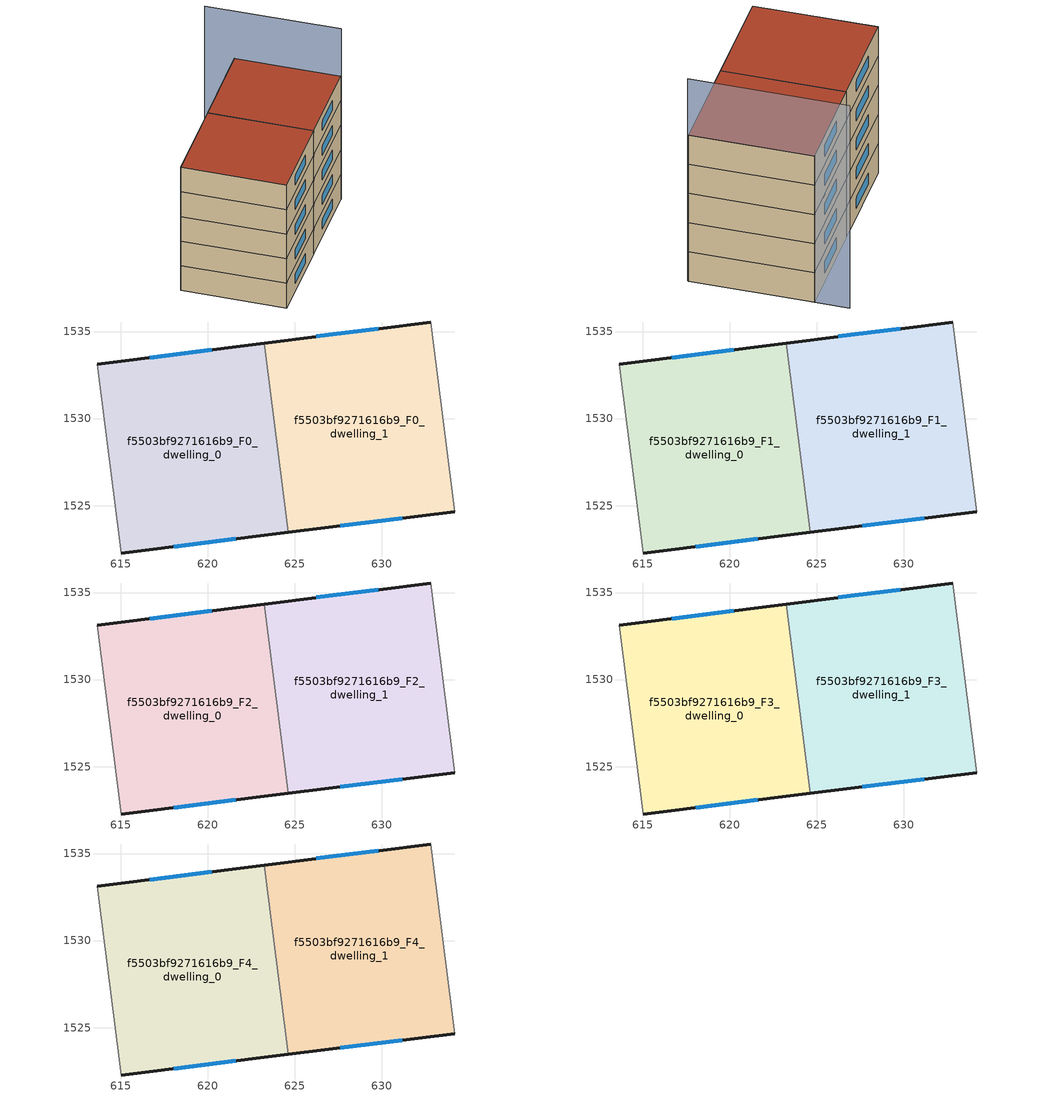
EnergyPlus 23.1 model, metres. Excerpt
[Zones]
f5503bf9271616b9_F0_dwelling_0
 floor ground (EU_floor_Construction): 623.24,1534.34 624.61,1523.47 615.03,1522.28 613.65,1533.12 z0
 wall outside (EU_wall_Construction): 615.03,1522.28 624.61,1523.47 / 623.24,1534.34 613.65,1533.12 z0:3
 wall adiabatic (EU_wall_Construction): 613.65,1533.12 615.03,1522.28 z0:3
 wall to f5503bf9271616b9_F0_dwelling_1 (EU_wall_Construction): 624.61,1523.47 623.24,1534.34 z0:3
 window (EU_Window_Construction): 618.03,1522.65 621.61,1523.1 / 620.23,1533.96 616.66,1533.51 z0.94:2.06
f5503bf9271616b9_F0_dwelling_1
 floor ground (EU_floor_Construction): 632.8,1535.55 634.18,1524.65 624.61,1523.47 623.24,1534.34 z0
 wall outside (EU_wall_Construction): 632.8,1535.55 623.24,1534.34 / 624.61,1523.47 634.18,1524.65 z0:3
 wall adiabatic (EU_wall_Construction): 634.18,1524.65 632.8,1535.55 z0:3
 window (EU_Window_Construction): 629.8,1535.17 626.23,1534.72 / 627.61,1523.84 631.18,1524.28 z0.94:2.06
f5503bf9271616b9_F1_dwelling_0
 floor to f5503bf9271616b9_F0_dwelling_0 (EU_floor_Construction): 623.24,1534.34 624.61,1523.47 615.03,1522.28 613.65,1533.12 z3
 wall outside (EU_wall_Construction): 615.03,1522.28 624.61,1523.47 / 623.24,1534.34 613.65,1533.12 z3:6
 wall adiabatic (EU_wall_Construction): 613.65,1533.12 615.03,1522.28 z3:6
 wall to f5503bf9271616b9_F1_dwelling_1 (EU_wall_Construction): 624.61,1523.47 623.24,1534.34 z3:6
 window (EU_Window_Construction): 618.03,1522.65 621.61,1523.1 / 620.23,1533.96 616.66,1533.51 z3.94:5.06
f5503bf9271616b9_F1_dwelling_1
 floor to f5503bf9271616b9_F0_dwelling_1 (EU_floor_Construction): 632.8,1535.55 634.17,1524.65 624.61,1523.47 623.24,1534.34 z3
 wall outside (EU_wall_Construction): 632.8,1535.55 623.24,1534.34 / 624.61,1523.47 634.18,1524.65 z3:6
 wall adiabatic (EU_wall_Construction): 634.18,1524.65 632.8,1535.55 z3:6
 window (EU_Window_Construction): 629.8,1535.17 626.23,1534.72 / 627.61,1523.84 631.18,1524.28 z3.94:5.06
f5503bf9271616b9_F2_dwelling_0
 floor to f5503bf9271616b9_F1_dwelling_0 (EU_floor_Construction): 623.24,1534.34 624.61,1523.47 615.03,1522.28 613.65,1533.12 z6
 wall outside (EU_wall_Construction): 615.03,1522.28 624.61,1523.47 / 623.24,1534.34 613.65,1533.12 z6:9
 wall adiabatic (EU_wall_Construction): 613.65,1533.12 615.03,1522.28 z6:9
 wall to f5503bf9271616b9_F2_dwelling_1 (EU_wall_Construction): 624.61,1523.47 623.24,1534.34 z6:9
 window (EU_Window_Construction): 618.03,1522.65 621.61,1523.1 / 620.23,1533.96 616.66,1533.51 z6.94:8.06
f5503bf9271616b9_F2_dwelling_1
 floor to f5503bf9271616b9_F1_dwelling_1 (EU_floor_Construction): 632.8,1535.55 634.17,1524.65 624.61,1523.47 623.24,1534.34 z6
 wall outside (EU_wall_Construction): 632.8,1535.55 623.24,1534.34 / 624.61,1523.47 634.18,1524.65 z6:9
 wall adiabatic (EU_wall_Construction): 634.18,1524.65 632.8,1535.55 z6:9
 window (EU_Window_Construction): 629.8,1535.17 626.23,1534.72 / 627.61,1523.84 631.18,1524.28 z6.94:8.06
f5503bf9271616b9_F3_dwelling_0
 floor to f5503bf9271616b9_F2_dwelling_0 (EU_floor_Construction): 623.24,1534.34 624.61,1523.47 615.03,1522.28 613.65,1533.12 z9
 wall outside (EU_wall_Construction): 615.03,1522.28 624.61,1523.47 / 623.24,1534.34 613.65,1533.12 z9:12
 wall adiabatic (EU_wall_Construction): 613.65,1533.12 615.03,1522.28 z9:12
 wall to f5503bf9271616b9_F3_dwelling_1 (EU_wall_Construction): 624.61,1523.47 623.24,1534.34 z9:12
 window (EU_Window_Construction): 618.03,1522.65 621.61,1523.1 / 620.23,1533.96 616.66,1533.51 z9.94:11.06
f5503bf9271616b9_F3_dwelling_1
 floor to f5503bf9271616b9_F2_dwelling_1 (EU_floor_Construction): 632.8,1535.55 634.17,1524.65 624.61,1523.47 623.24,1534.34 z9
 wall outside (EU_wall_Construction): 632.8,1535.55 623.24,1534.34 / 624.61,1523.47 634.18,1524.65 z9:12
 wall adiabatic (EU_wall_Construction): 634.18,1524.65 632.8,1535.55 z9:12
 window (EU_Window_Construction): 629.8,1535.17 626.23,1534.72 / 627.61,1523.84 631.18,1524.28 z9.94:11.06
f5503bf9271616b9_F4_dwelling_0
 floor to f5503bf9271616b9_F3_dwelling_0 (EU_floor_Construction): 623.24,1534.34 624.61,1523.47 615.03,1522.28 613.65,1533.12 z12
 wall outside (EU_wall_Construction): 615.03,1522.28 624.61,1523.47 / 623.24,1534.34 613.65,1533.12 z12:15
 wall adiabatic (EU_wall_Construction): 613.65,1533.12 615.03,1522.28 z12:15
 wall to f5503bf9271616b9_F4_dwelling_1 (EU_wall_Construction): 624.61,1523.47 623.24,1534.34 z12:15
 window (EU_Window_Construction): 618.03,1522.65 621.61,1523.1 / 620.23,1533.96 616.66,1533.51 z12.94:14.06
 roof outside (EU_roof_Construction): 624.61,1523.47 623.24,1534.34 613.65,1533.12 615.03,1522.28 z15
f5503bf9271616b9_F4_dwelling_1
 floor to f5503bf9271616b9_F3_dwelling_1 (EU_floor_Construction): 632.8,1535.55 634.17,1524.65 624.61,1523.47 623.24,1534.34 z12
 wall outside (EU_wall_Construction): 632.8,1535.55 623.24,1534.34 / 624.61,1523.47 634.18,1524.65 z12:15
 wall adiabatic (EU_wall_Construction): 634.18,1524.65 632.8,1535.55 z12:15
 window (EU_Window_Construction): 629.8,1535.17 626.23,1534.72 / 627.61,1523.84 631.18,1524.28 z12.94:14.06
 roof outside (EU_roof_Construction): 634.18,1524.65 632.8,1535.55 623.24,1534.34 624.61,1523.47 z15
shading: 634.17,1524.6 632.41,1538.57 z0:20.8
[Building]
EU S2 Campaign: North Axis=0; Terrain=City; Solar Distribution=FullExterior
[Site:Location]
Vienna: Latitude=48; Longitude=16.5; Time Zone=1; Elevation=183
[SizingPeriod:WeatherFileDays]
AnnualSizingPeriod: Begin Month=1; Begin Day of Month=1; End Month=12; End Day of Month=31; Day of Week for Start Day=Monday; Use Weather File Daylight Saving Period=No; Use Weather File Rain and Snow Indicators=No
[MATERIAL]
EU_InternalMass_Material: Roughness=MediumRough; Thickness=0.1; Conductivity=1; Density=1800; Specific Heat=900; Thermal Absorptance=0.9; Solar Absorptance=0.7; Visible Absorptance=0.7
[MATERIAL:NOMASS] Roughness=MediumRough; Thermal Absorptance=0.9; Solar Absorptance=0.7; Visible Absorptance=0.7
Name | Thermal Resistance
EU_wall_NoMass | 0.914258
EU_roof_NoMass | 0.954009
EU_floor_NoMass | 1.09711
[WINDOWMATERIAL:SIMPLEGLAZINGSYSTEM]
EU_Window_SimpleGlazing: UFactor=2.09642; Solar Heat Gain Coefficient=0.65; Visible Transmittance=0.65
[CONSTRUCTION]
EU_wall_Construction: EU_wall_NoMass
EU_roof_Construction: EU_roof_NoMass
EU_floor_Construction: EU_floor_NoMass
EU_Window_Construction: EU_Window_SimpleGlazing
EU_InternalMass_Construction: EU_InternalMass_Material
[ZONE] Type=1; Multiplier=1; Ceiling Height=autocalculate; Floor Area=autocalculate; Part of Total Floor Area=Yes
Name | Volume
f5503bf9271616b9_F0_dwelling_0; f5503bf9271616b9_F1_dwelling_0; f5503bf9271616b9_F2_dwelling_0; f5503bf9271616b9_F3_dwelling_0; f5503bf9271616b9_F4_dwelling_0 | 317.117
f5503bf9271616b9_F0_dwelling_1; f5503bf9271616b9_F1_dwelling_1; f5503bf9271616b9_F2_dwelling_1; f5503bf9271616b9_F3_dwelling_1; f5503bf9271616b9_F4_dwelling_1 | 317.108
[INTERNALMASS] Construction=EU_InternalMass_Construction
Name | Zone or ZoneList | Surface Area
f5503bf9271616b9_F0_dwelling_0_EU_InternalMass | f5503bf9271616b9_F0_dwelling_0 | 105.706
f5503bf9271616b9_F0_dwelling_1_EU_InternalMass | f5503bf9271616b9_F0_dwelling_1 | 105.703
f5503bf9271616b9_F1_dwelling_0_EU_InternalMass | f5503bf9271616b9_F1_dwelling_0 | 105.706
f5503bf9271616b9_F1_dwelling_1_EU_InternalMass | f5503bf9271616b9_F1_dwelling_1 | 105.703
f5503bf9271616b9_F2_dwelling_0_EU_InternalMass | f5503bf9271616b9_F2_dwelling_0 | 105.706
f5503bf9271616b9_F2_dwelling_1_EU_InternalMass | f5503bf9271616b9_F2_dwelling_1 | 105.703
f5503bf9271616b9_F3_dwelling_0_EU_InternalMass | f5503bf9271616b9_F3_dwelling_0 | 105.706
f5503bf9271616b9_F3_dwelling_1_EU_InternalMass | f5503bf9271616b9_F3_dwelling_1 | 105.703
f5503bf9271616b9_F4_dwelling_0_EU_InternalMass | f5503bf9271616b9_F4_dwelling_0 | 105.706
f5503bf9271616b9_F4_dwelling_1_EU_InternalMass | f5503bf9271616b9_F4_dwelling_1 | 105.703
[OTHEREQUIPMENT] Fuel Type=Electricity; Design Level Calculation Method=Watts/Area; Power per Zone Floor Area=1; Fraction Latent=0; Fraction Radiant=0; Fraction Lost=0; Carbon Dioxide Generation Rate=0; EndUse Subcategory=EU_Step8_InternalGains
Name | Zone or ZoneList or Space or SpaceList | Schedule
EU_Step8_InternalGain_f5503bf9271616b9_F0_dwelling_0_f000 | f5503bf9271616b9_F0_dwelling_0 | EU_Step8_GainSchedule_f5503bf9271616b9_F0_dwelling_0_f000
EU_Step8_InternalGain_f5503bf9271616b9_F0_dwelling_1_f000 | f5503bf9271616b9_F0_dwelling_1 | EU_Step8_GainSchedule_f5503bf9271616b9_F0_dwelling_1_f000
EU_Step8_InternalGain_f5503bf9271616b9_F1_dwelling_0_f000 | f5503bf9271616b9_F1_dwelling_0 | EU_Step8_GainSchedule_f5503bf9271616b9_F1_dwelling_0_f000
EU_Step8_InternalGain_f5503bf9271616b9_F1_dwelling_1_f000 | f5503bf9271616b9_F1_dwelling_1 | EU_Step8_GainSchedule_f5503bf9271616b9_F1_dwelling_1_f000
EU_Step8_InternalGain_f5503bf9271616b9_F2_dwelling_0_f000 | f5503bf9271616b9_F2_dwelling_0 | EU_Step8_GainSchedule_f5503bf9271616b9_F2_dwelling_0_f000
EU_Step8_InternalGain_f5503bf9271616b9_F2_dwelling_1_f000 | f5503bf9271616b9_F2_dwelling_1 | EU_Step8_GainSchedule_f5503bf9271616b9_F2_dwelling_1_f000
EU_Step8_InternalGain_f5503bf9271616b9_F3_dwelling_0_f000 | f5503bf9271616b9_F3_dwelling_0 | EU_Step8_GainSchedule_f5503bf9271616b9_F3_dwelling_0_f000
EU_Step8_InternalGain_f5503bf9271616b9_F3_dwelling_1_f000 | f5503bf9271616b9_F3_dwelling_1 | EU_Step8_GainSchedule_f5503bf9271616b9_F3_dwelling_1_f000
EU_Step8_InternalGain_f5503bf9271616b9_F4_dwelling_0_f000 | f5503bf9271616b9_F4_dwelling_0 | EU_Step8_GainSchedule_f5503bf9271616b9_F4_dwelling_0_f000
EU_Step8_InternalGain_f5503bf9271616b9_F4_dwelling_1_f000 | f5503bf9271616b9_F4_dwelling_1 | EU_Step8_GainSchedule_f5503bf9271616b9_F4_dwelling_1_f000
[ZONEVENTILATION:DESIGNFLOWRATE] Schedule=EU_AlwaysOn; Design Flow Rate Calculation Method=AirChanges/Hour; Air Changes per Hour=0.546891; Ventilation Type=Natural; Fan Pressure Rise=0; Fan Total Efficiency=1; Constant Term Coefficient=1; Temperature Term Coefficient=0; Velocity Term Coefficient=0; Velocity Squared Term Coefficient=0; Minimum Indoor Temperature=-100; Maximum Indoor Temperature=100; Delta Temperature=-100; Minimum Outdoor Temperature=-100; Maximum Outdoor Temperature=100; Maximum Wind Speed=40
Name | Zone or ZoneList or Space or SpaceList
EU_ConstantAir_f5503bf9271616b9_F0_dwelling_0 | f5503bf9271616b9_F0_dwelling_0
EU_ConstantAir_f5503bf9271616b9_F0_dwelling_1 | f5503bf9271616b9_F0_dwelling_1
EU_ConstantAir_f5503bf9271616b9_F1_dwelling_0 | f5503bf9271616b9_F1_dwelling_0
EU_ConstantAir_f5503bf9271616b9_F1_dwelling_1 | f5503bf9271616b9_F1_dwelling_1
EU_ConstantAir_f5503bf9271616b9_F2_dwelling_0 | f5503bf9271616b9_F2_dwelling_0
EU_ConstantAir_f5503bf9271616b9_F2_dwelling_1 | f5503bf9271616b9_F2_dwelling_1
EU_ConstantAir_f5503bf9271616b9_F3_dwelling_0 | f5503bf9271616b9_F3_dwelling_0
EU_ConstantAir_f5503bf9271616b9_F3_dwelling_1 | f5503bf9271616b9_F3_dwelling_1
EU_ConstantAir_f5503bf9271616b9_F4_dwelling_0 | f5503bf9271616b9_F4_dwelling_0
EU_ConstantAir_f5503bf9271616b9_F4_dwelling_1 | f5503bf9271616b9_F4_dwelling_1
[HVACTEMPLATE:THERMOSTAT] Constant Heating Setpoint=20; Constant Cooling Setpoint=50
EU_HeatOnly_f5503bf9271616b9_F0_dwelling_0; EU_HeatOnly_f5503bf9271616b9_F0_dwelling_1; EU_HeatOnly_f5503bf9271616b9_F1_dwelling_0; EU_HeatOnly_f5503bf9271616b9_F1_dwelling_1; EU_HeatOnly_f5503bf9271616b9_F2_dwelling_0; EU_HeatOnly_f5503bf9271616b9_F2_dwelling_1; EU_HeatOnly_f5503bf9271616b9_F3_dwelling_0; EU_HeatOnly_f5503bf9271616b9_F3_dwelling_1; EU_HeatOnly_f5503bf9271616b9_F4_dwelling_0; EU_HeatOnly_f5503bf9271616b9_F4_dwelling_1
[HVACTEMPLATE:ZONE:IDEALLOADSAIRSYSTEM] System Availability Schedule=EU_AlwaysOn; Maximum Heating Supply Air Temperature=50; Minimum Cooling Supply Air Temperature=13; Maximum Heating Supply Air Humidity Ratio=0.0156; Minimum Cooling Supply Air Humidity Ratio=0.0077; Heating Limit=NoLimit; Cooling Limit=NoLimit; Heating Availability Schedule=EU_AlwaysOn; Cooling Availability Schedule=EU_CoolingOff; Dehumidification Control Type=ConstantSensibleHeatRatio; Cooling Sensible Heat Ratio=0.7; Dehumidification Setpoint=60; Humidification Control Type=None; Humidification Setpoint=30; Outdoor Air Method=None; Outdoor Air Flow Rate per Person=0.00944; Outdoor Air Flow Rate per Zone Floor Area=0; Outdoor Air Flow Rate per Zone=0; Demand Controlled Ventilation Type=None; Outdoor Air Economizer Type=NoEconomizer; Heat Recovery Type=None; Sensible Heat Recovery Effectiveness=0.7; Latent Heat Recovery Effectiveness=0.65
Name | Template Thermostat
f5503bf9271616b9_F0_dwelling_0 | EU_HeatOnly_f5503bf9271616b9_F0_dwelling_0
f5503bf9271616b9_F0_dwelling_1 | EU_HeatOnly_f5503bf9271616b9_F0_dwelling_1
f5503bf9271616b9_F1_dwelling_0 | EU_HeatOnly_f5503bf9271616b9_F1_dwelling_0
f5503bf9271616b9_F1_dwelling_1 | EU_HeatOnly_f5503bf9271616b9_F1_dwelling_1
f5503bf9271616b9_F2_dwelling_0 | EU_HeatOnly_f5503bf9271616b9_F2_dwelling_0
f5503bf9271616b9_F2_dwelling_1 | EU_HeatOnly_f5503bf9271616b9_F2_dwelling_1
f5503bf9271616b9_F3_dwelling_0 | EU_HeatOnly_f5503bf9271616b9_F3_dwelling_0
f5503bf9271616b9_F3_dwelling_1 | EU_HeatOnly_f5503bf9271616b9_F3_dwelling_1
f5503bf9271616b9_F4_dwelling_0 | EU_HeatOnly_f5503bf9271616b9_F4_dwelling_0
f5503bf9271616b9_F4_dwelling_1 | EU_HeatOnly_f5503bf9271616b9_F4_dwelling_1
[SIZING:ZONE] Zone Cooling Design Supply Air Temperature Input Method=SupplyAirTemperature; Zone Cooling Design Supply Air Temperature=13; Zone Heating Design Supply Air Temperature Input Method=SupplyAirTemperature; Zone Heating Design Supply Air Temperature=50; Zone Cooling Design Supply Air Humidity Ratio=0.008; Zone Heating Design Supply Air Humidity Ratio=0.008; Cooling Design Air Flow Method=DesignDay; Cooling Design Air Flow Rate=0; Cooling Minimum Air Flow per Zone Floor Area=0.000762; Cooling Minimum Air Flow=0; Cooling Minimum Air Flow Fraction=0.2; Heating Design Air Flow Method=DesignDay; Heating Design Air Flow Rate=0; Heating Maximum Air Flow per Zone Floor Area=0.002032; Heating Maximum Air Flow=0.141576; Heating Maximum Air Flow Fraction=0.3; Account for Dedicated Outdoor Air System=No; Dedicated Outdoor Air System Control Strategy=NeutralSupplyAir; Dedicated Outdoor Air Low Setpoint Temperature for Design=autosize; Dedicated Outdoor Air High Setpoint Temperature for Design=autosize; Zone Load Sizing Method=Sensible Load Only No Latent Load; Zone Latent Cooling Design Supply Air Humidity Ratio Input Method=HumidityRatioDifference; Zone Cooling Design Supply Air Humidity Ratio Difference=0.005; Zone Latent Heating Design Supply Air Humidity Ratio Input Method=HumidityRatioDifference; Zone Humidification Design Supply Air Humidity Ratio Difference=0.005
f5503bf9271616b9_F0_dwelling_0; f5503bf9271616b9_F0_dwelling_1; f5503bf9271616b9_F1_dwelling_0; f5503bf9271616b9_F1_dwelling_1; f5503bf9271616b9_F2_dwelling_0; f5503bf9271616b9_F2_dwelling_1; f5503bf9271616b9_F3_dwelling_0; f5503bf9271616b9_F3_dwelling_1; f5503bf9271616b9_F4_dwelling_0; f5503bf9271616b9_F4_dwelling_1
[SCHEDULE:CONSTANT]
Name | Hourly Value
EU_AlwaysOn | 1
EU_CoolingOff | 0
[SCHEDULE:FILE] Column Number=1; Rows to Skip at Top=0; Number of Hours of Data=8760; Column Separator=Comma; Interpolate to Timestep=No; Minutes per Item=60; Adjust Schedule for Daylight Savings=Yes
Name | File
EU_Step8_GainSchedule_f5503bf9271616b9_F0_dwelling_0_f000 | ../../schedules/f5503bf9271616b9/f5503bf9271616b9_F0_dwelling_0_f000_gain.csv
EU_Step8_GainSchedule_f5503bf9271616b9_F0_dwelling_1_f000 | ../../schedules/f5503bf9271616b9/f5503bf9271616b9_F0_dwelling_1_f000_gain.csv
EU_Step8_GainSchedule_f5503bf9271616b9_F1_dwelling_0_f000 | ../../schedules/f5503bf9271616b9/f5503bf9271616b9_F1_dwelling_0_f000_gain.csv
EU_Step8_GainSchedule_f5503bf9271616b9_F1_dwelling_1_f000 | ../../schedules/f5503bf9271616b9/f5503bf9271616b9_F1_dwelling_1_f000_gain.csv
EU_Step8_GainSchedule_f5503bf9271616b9_F2_dwelling_0_f000 | ../../schedules/f5503bf9271616b9/f5503bf9271616b9_F2_dwelling_0_f000_gain.csv
EU_Step8_GainSchedule_f5503bf9271616b9_F2_dwelling_1_f000 | ../../schedules/f5503bf9271616b9/f5503bf9271616b9_F2_dwelling_1_f000_gain.csv
EU_Step8_GainSchedule_f5503bf9271616b9_F3_dwelling_0_f000 | ../../schedules/f5503bf9271616b9/f5503bf9271616b9_F3_dwelling_0_f000_gain.csv
EU_Step8_GainSchedule_f5503bf9271616b9_F3_dwelling_1_f000 | ../../schedules/f5503bf9271616b9/f5503bf9271616b9_F3_dwelling_1_f000_gain.csv
EU_Step8_GainSchedule_f5503bf9271616b9_F4_dwelling_0_f000 | ../../schedules/f5503bf9271616b9/f5503bf9271616b9_F4_dwelling_0_f000_gain.csv
EU_Step8_GainSchedule_f5503bf9271616b9_F4_dwelling_1_f000 | ../../schedules/f5503bf9271616b9/f5503bf9271616b9_F4_dwelling_1_f000_gain.csv
